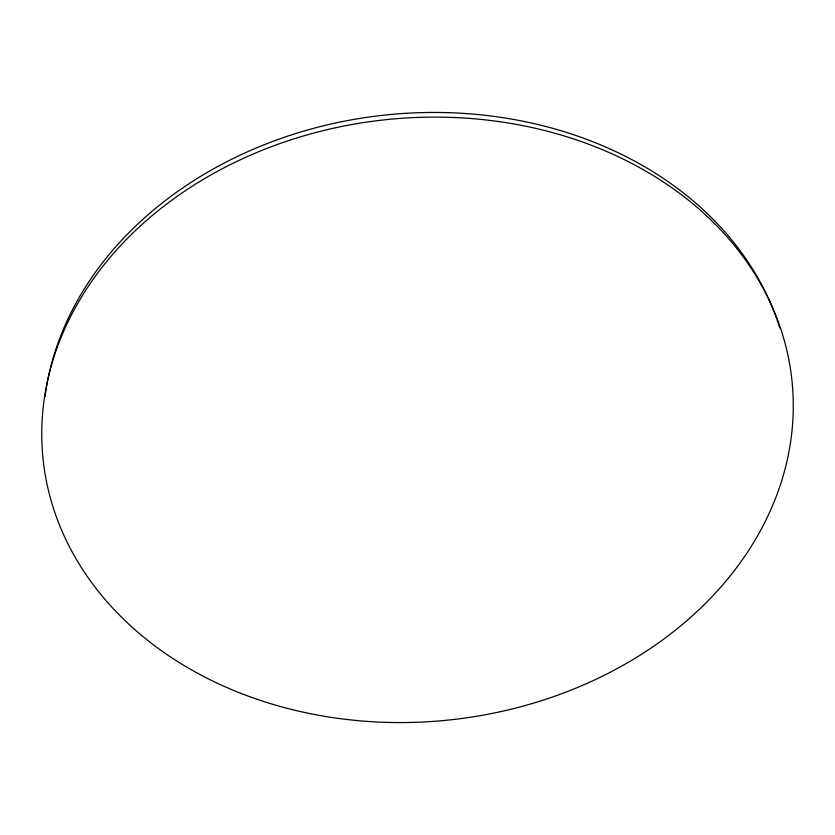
<?xml version="1.0" encoding="UTF-8"?>
<svg xmlns="http://www.w3.org/2000/svg" width="835" height="835" viewBox="0 0 835 835"><rect width="100%" height="100%" fill="white"/><g stroke="black" fill="none" stroke-linecap="round" stroke-linejoin="round"><path stroke-width="1.25" d="M45.017 396.719A374.706 301.164 -6 0 1 46.28 388.108M46.489 386.887A374.706 301.164 -6 0 1 390.79 114.468A374.706 301.164 -6 0 1 776.634 318.594M777.051 319.763A374.706 301.164 -6 0 1 779.775 327.967M257.389 699.386A376.502 301.811 -6 0 0 791.966 380.666A376.502 301.811 -6 0 0 203.166 179.452A376.502 301.811 -6 0 0 257.389 699.386"/></g></svg>
